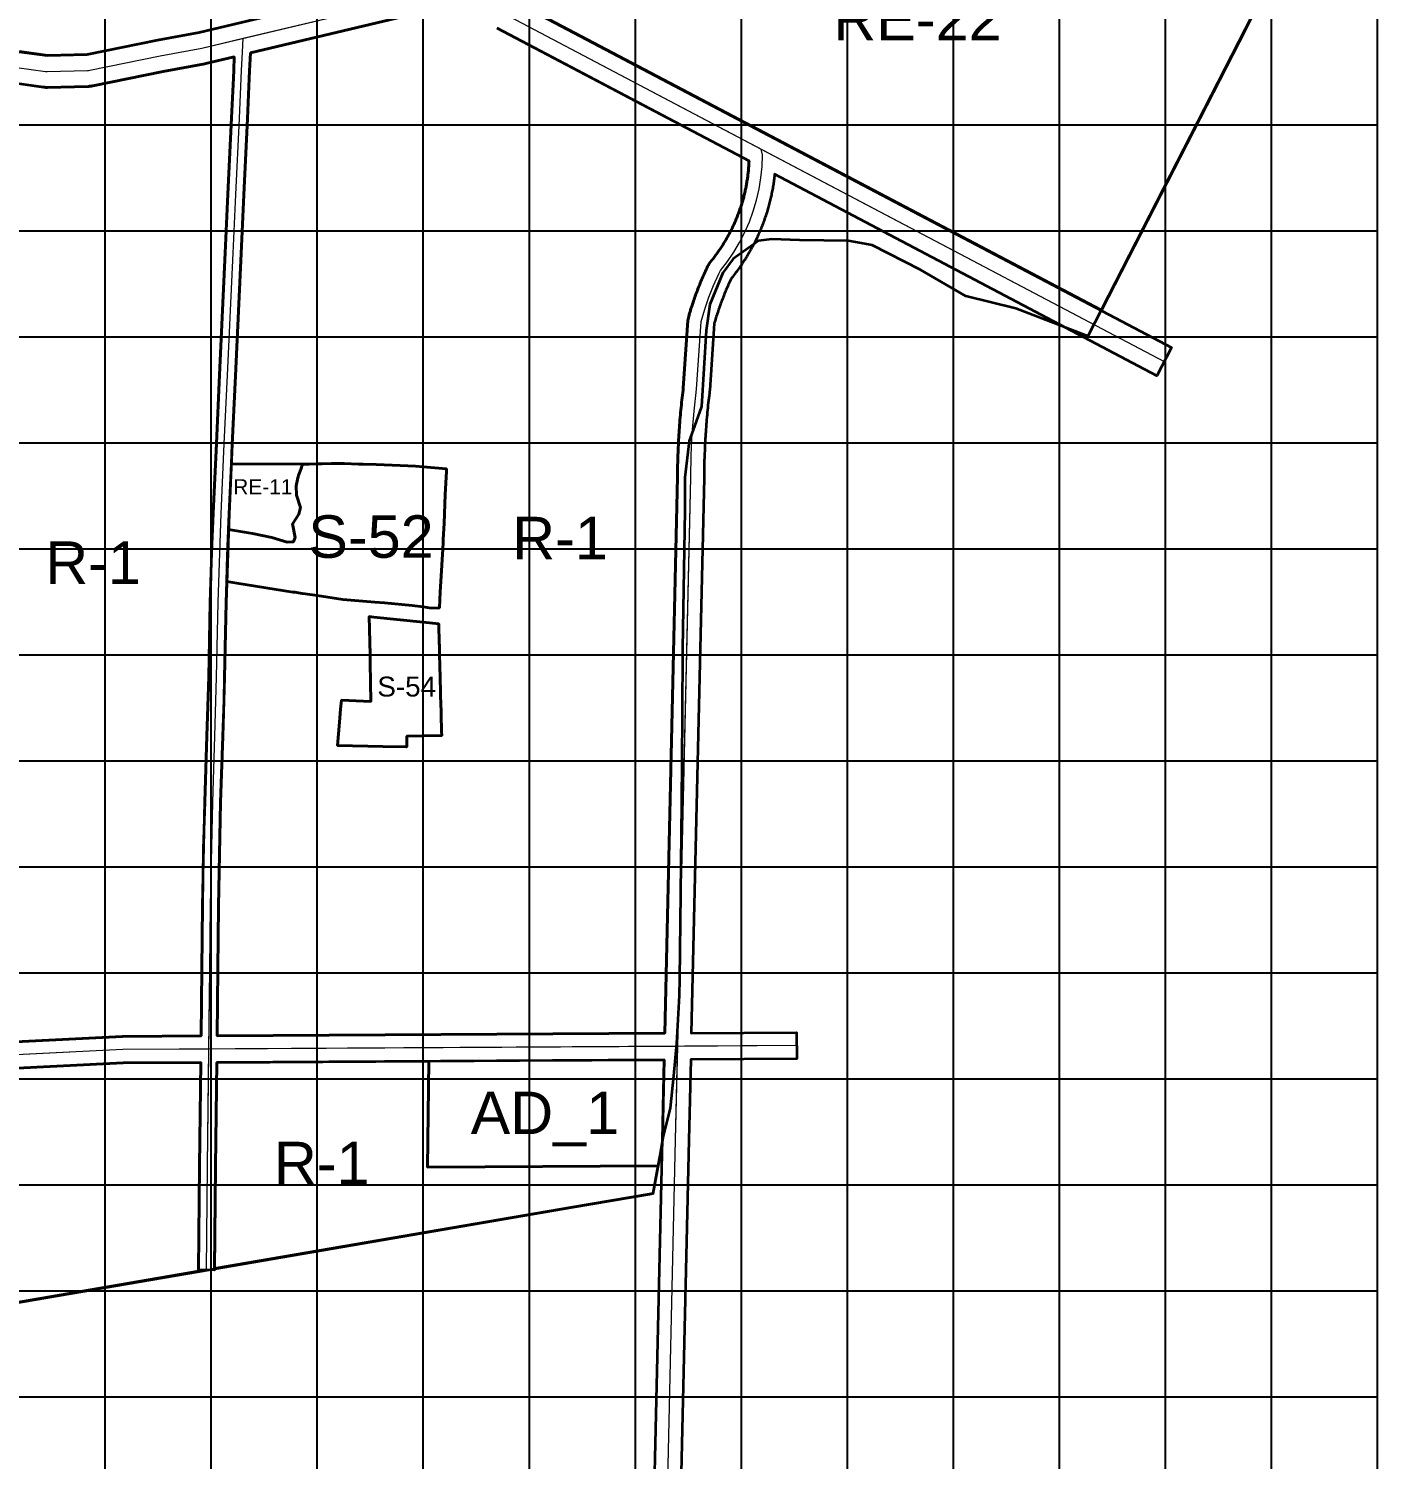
# Model space of a CAD drawing. Header units: millimetres. Extents: x 464536 to 476893, y 870501 to 881610.
# Drawn here: x 471328 to 472600, y 871541 to 872891 of the extents above; entities that cross this region are included whole.
import ezdxf
from ezdxf.enums import TextEntityAlignment as Align

# ---------------------------------------------------------------- set-up
doc = ezdxf.new("R2010")
doc.units = ezdxf.units.MM
for name, color, linetype, lineweight in [('Administration', 16, 'Continuous', 35), ('Center_1', 7, 'Continuous', 5), ('Land Use Code', 7, 'Continuous', 35), ('Proposed Road Net work', 7, 'Continuous', 35), ('Recreational _ Environmental', 84, 'Continuous', 35), ('Residence', 50, 'Continuous', 35), ('Services', 170, 'Continuous', 35), ('Structure Plan Boundries', 7, 'Continuous', 35), ('Water Bodies', 132, 'Continuous', 35)]:
    doc.layers.add(name, color=color, linetype=linetype, lineweight=lineweight)
doc.layers.add('Grid1', color=7, linetype='Continuous')
doc.styles.add('Arial', font='arial.ttf')

msp = doc.modelspace()

# ---------------------------------------------------------------- linework, layer by layer
at = {"layer": 'Administration'}
msp.add_lwpolyline([(471921.3, 871818.1), (471704, 871816.8), (471705.1, 871916.8), (471790.8, 871917.3), (471927.2, 871918.1), (471926.3, 871876.5), (471925.5, 871842.9), (471925.6, 871842.9), (471923, 871827.6)], close=True, dxfattribs=at)
at = {"layer": 'Center_1'}
for points in [[(471316.5, 872854.3), (471343.5, 872850.5), (471345.1, 872850.4), (471383.2, 872851.4), (471384.2, 872851.4), (471385.3, 872851.6), (471451.7, 872865.2), (471491.2, 872872.4), (471696.4, 872921.4), (471702.7, 872922.5), (471709.2, 872922.8), (471715.6, 872922.4), (471721.9, 872921.1), (471775.2, 872905.4), (472398.8, 872576.7)], [(471495.5, 871719.7), (471496.5, 871817.9), (471498.5, 872003.5), (471499.2, 872063.2), (471501.3, 872161.1), (471503.4, 872223.4), (471505, 872279), (471506.4, 872349.7), (471509.2, 872433.3), (471512.2, 872499), (471515.3, 872563.8), (471520.6, 872679), (471523.2, 872734.4), (471526.5, 872806.2), (471528.3, 872844), (471528.6, 872851.2), (471529.4, 872868.7), (471530, 872881.7)], [(471923.9, 871228.2), (471938, 871842.6), (471952.3, 872467.4), (471952.7, 872488.3), (471953.7, 872509.1), (471955.4, 872529.9), (471957.7, 872550.6), (471962, 872614.6), (471965.5, 872626.1), (471969.4, 872637.4), (471973.8, 872648.6), (471978.7, 872659.5), (471980.2, 872662.5), (471986.8, 872671), (471992.9, 872679.9), (471998.4, 872689.1), (472003.3, 872698.7), (472007.6, 872708.6), (472011.3, 872718.7), (472014.3, 872729.1), (472016.7, 872739.6), (472018.5, 872750.2), (472019.5, 872760.9), (472019.9, 872771.7), (472018.7, 872777.1)], [(472052.2, 871931.4), (471416.6, 871927.6), (471070.5, 871910.3)]]:
    msp.add_lwpolyline(points, dxfattribs=at)
for points in [[(471530, 872881.7, 0), (471696.4, 872921.4, 0), (471700.6, 872922.2, 0), (471704.9, 872922.7, 0), (471709.2, 872922.8, 0), (471713.4, 872922.6, 0), (471717.7, 872922, 0), (471721.9, 872921.1, 0), (471775.2, 872905.4, 0), (472018.7, 872777.1, 0)], [(471316.5, 872854.3, 0), (471343.5, 872850.5, 0), (471345.1, 872850.4, 0), (471383.2, 872851.4, 0), (471384.2, 872851.4, 0), (471385.3, 872851.6, 0), (471451.7, 872865.2, 0), (471491.2, 872872.4, 0), (471530, 872881.7, 0)], [(471497.7, 871928, 0), (471498.5, 872003.5, 0), (471499.2, 872063.2, 0), (471501.3, 872161.1, 0), (471503.4, 872223.4, 0), (471505, 872279, 0), (471506.4, 872349.7, 0), (471509.2, 872433.3, 0), (471512.2, 872499, 0), (471515.3, 872563.8, 0), (471520.6, 872679, 0), (471523.2, 872734.4, 0), (471526.5, 872806.2, 0), (471528.3, 872844, 0), (471528.6, 872851.2, 0), (471529.4, 872868.7, 0), (471530, 872881.7, 0)], [(471940, 871930.7, 0), (471952.3, 872467.4, 0), (471952.7, 872488.3, 0), (471953.7, 872509.1, 0), (471955.4, 872529.9, 0), (471957.7, 872550.6, 0), (471962, 872614.6, 0), (471965.5, 872626.1, 0), (471969.4, 872637.4, 0), (471973.8, 872648.6, 0), (471978.7, 872659.5, 0), (471980.2, 872662.5, 0), (471986.8, 872671, 0), (471992.9, 872679.9, 0), (471998.4, 872689.1, 0), (472003.3, 872698.7, 0), (472007.6, 872708.6, 0), (472011.3, 872718.7, 0), (472014.3, 872729.1, 0), (472016.7, 872739.6, 0), (472018.5, 872750.2, 0), (472019.5, 872760.9, 0), (472019.9, 872771.7, 0), (472018.7, 872777.1, 0)], [(472018.7, 872777.1, 0), (472398.8, 872576.7, 0)], [(472052.2, 871931.4, 0), (471940, 871930.7, 0)], [(471497.7, 871928, 0), (471416.6, 871927.6, 0), (471065.4, 871910.1, 0)], [(471495.5, 871719.7, 0), (471496.5, 871817.9, 0), (471497.7, 871928, 0)], [(471940, 871930.7, 0), (471497.7, 871928, 0)], [(471923.9, 871228.2, 0), (471938, 871842.6, 0), (471940, 871930.7, 0)]]:
    msp.add_polyline3d(points, dxfattribs=at)
at = {"layer": 'Grid1'}
for p, q in [((471400, 870600), (471400, 881600)), ((471500, 870600), (471500, 881600)), ((471600, 870600), (471600, 881600)), ((471700, 870600), (471700, 881600)), ((471800, 870600), (471800, 881600)), ((471900, 870600), (471900, 881600)), ((472000, 870600), (472000, 881600)), ((472100, 870600), (472100, 881600)), ((472200, 870600), (472200, 881600)), ((472300, 870600), (472300, 881600)), ((472400, 870600), (472400, 881600)), ((472500, 870600), (472500, 881600)), ((472600, 870600), (472600, 881600)), ((464700, 872800), (472600, 872800)), ((464700, 872700), (472600, 872700)), ((464700, 872600), (472600, 872600)), ((464700, 872500), (472600, 872500)), ((464700, 872400), (472600, 872400)), ((464700, 872300), (472600, 872300)), ((464700, 872200), (472600, 872200)), ((464700, 872100), (472600, 872100)), ((464700, 872000), (472600, 872000)), ((464700, 871900), (472600, 871900)), ((464700, 871800), (472600, 871800)), ((464700, 871700), (472600, 871700)), ((464700, 871600), (472600, 871600))]:
    msp.add_line(p, q, dxfattribs=at)
at = {"layer": 'Proposed Road Net work'}
for points in [[(471318.6, 872869.1, 0), (471345.2, 872865.4, 0), (471382.5, 872866.4, 0), (471448.9, 872879.9, 0), (471488.1, 872887.1, 0), (471692.9, 872936, 0)], [(471318.6, 872869.1, 0), (471345.2, 872865.4, 0), (471382.5, 872866.4, 0), (471448.9, 872879.9, 0), (471488.1, 872887.1, 0), (471692.9, 872936, 0)], [(471782.2, 872918.7, 0), (472405.8, 872590, 0), (472391.8, 872563.4, 0), (472031.4, 872753.4, 0), (472031.3, 872752.8, 0), (472031.2, 872751.5, 0), (472031.1, 872750.3, 0), (472030.9, 872749, 0), (472030.7, 872747.8, 0), (472030.6, 872746.5, 0), (472030.4, 872745.3, 0), (472030.2, 872744, 0), (472030, 872742.8, 0), (472029.8, 872741.6, 0), (472029.6, 872740.3, 0), (472029.4, 872739.1, 0), (472029.1, 872737.8, 0), (472028.9, 872736.6, 0), (472028.6, 872735.4, 0), (472028.4, 872734.1, 0), (472028.1, 872732.9, 0), (472027.8, 872731.7, 0), (472027.6, 872730.5, 0), (472027.3, 872729.2, 0), (472027, 872728, 0), (472026.7, 872726.8, 0), (472026.3, 872725.6, 0), (472026, 872724.4, 0), (472025.7, 872723.1, 0), (472025.3, 872721.9, 0), (472025, 872720.7, 0), (472024.6, 872719.5, 0), (472024.3, 872718.3, 0), (472023.9, 872717.1, 0), (472023.5, 872715.9, 0), (472023.1, 872714.7, 0), (472022.7, 872713.5, 0), (472022.3, 872712.3, 0), (472021.9, 872711.1, 0), (472021.5, 872710, 0), (472021.1, 872708.8, 0), (472020.6, 872707.6, 0), (472020.2, 872706.4, 0), (472019.7, 872705.2, 0), (472019.3, 872704.1, 0), (472018.8, 872702.9, 0), (472018.3, 872701.7, 0), (472017.8, 872700.6, 0), (472017.3, 872699.4, 0), (472016.8, 872698.3, 0), (472016.3, 872697.1, 0), (472015.8, 872696, 0), (472015.3, 872694.8, 0), (472014.8, 872693.7, 0), (472014.2, 872692.6, 0), (472013.7, 872691.4, 0), (472013.1, 872690.3, 0), (472012.6, 872689.2, 0), (472012, 872688.1, 0), (472011.4, 872686.9, 0), (472010.8, 872685.8, 0), (472010.2, 872684.7, 0), (472009.6, 872683.6, 0), (472009, 872682.5, 0), (472008.4, 872681.4, 0), (472007.8, 872680.3, 0), (472007.1, 872679.2, 0), (472006.5, 872678.1, 0), (472005.9, 872677.1, 0), (472005.2, 872676, 0), (472004.5, 872674.9, 0), (472003.9, 872673.8, 0), (472003.2, 872672.8, 0), (472002.5, 872671.7, 0), (472001.8, 872670.7, 0), (472001.1, 872669.6, 0), (472000.4, 872668.6, 0), (471999.7, 872667.5, 0), (471999, 872666.5, 0), (471998.3, 872665.5, 0), (471997.6, 872664.5, 0), (471996.8, 872663.4, 0), (471996.1, 872662.4, 0), (471995.3, 872661.4, 0), (471994.6, 872660.4, 0), (471993.8, 872659.4, 0), (471993, 872658.4, 0), (471992.2, 872657.4, 0), (471991.5, 872656.5, 0), (471990.6, 872655.3, 0), (471990.1, 872654.4, 0), (471989.4, 872652.9, 0), (471988.9, 872651.6, 0), (471988.3, 872650.4, 0), (471987.7, 872649.1, 0), (471987.1, 872647.8, 0), (471986.6, 872646.6, 0), (471986, 872645.3, 0), (471985.5, 872644, 0), (471984.9, 872642.7, 0), (471984.4, 872641.5, 0), (471983.9, 872640.2, 0), (471983.4, 872638.9, 0), (471982.9, 872637.6, 0), (471982.4, 872636.3, 0), (471981.9, 872635, 0), (471981.4, 872633.7, 0), (471980.9, 872632.4, 0), (471980.4, 872631.1, 0), (471979.9, 872629.8, 0), (471979.5, 872628.5, 0), (471979, 872627.2, 0), (471978.6, 872625.9, 0), (471978.1, 872624.5, 0), (471977.7, 872623.2, 0), (471977.2, 872621.9, 0), (471976.8, 872620.6, 0), (471976.4, 872619.3, 0), (471976, 872617.9, 0), (471975.6, 872616.6, 0), (471975.2, 872615.3, 0), (471974.8, 872613.9, 0), (471974.4, 872612.5, 0), (471970.2, 872549.8, 0), (471970.1, 872549.1, 0), (471969.8, 872546.8, 0), (471969.5, 872544.5, 0), (471969.3, 872542.3, 0), (471969, 872540, 0), (471968.8, 872537.8, 0), (471968.5, 872535.5, 0), (471968.3, 872533.2, 0), (471968.1, 872531, 0), (471967.8, 872528.7, 0), (471967.6, 872526.4, 0), (471967.4, 872524.2, 0), (471967.2, 872521.9, 0), (471967, 872519.6, 0), (471966.8, 872517.4, 0), (471966.7, 872515.1, 0), (471966.5, 872512.8, 0), (471966.4, 872510.6, 0), (471966.2, 872508.3, 0), (471966.1, 872506, 0), (471965.9, 872503.7, 0), (471965.8, 872501.5, 0), (471965.7, 872499.2, 0), (471965.6, 872496.9, 0), (471965.5, 872494.7, 0), (471965.4, 872492.4, 0), (471965.3, 872490.1, 0), (471965.2, 872487.8, 0), (471965.1, 872485.6, 0), (471965, 872483.3, 0), (471965, 872481, 0), (471964.9, 872478.7, 0), (471964.9, 872476.5, 0), (471964.9, 872474.2, 0), (471964.8, 872471.9, 0), (471964.8, 872469.6, 0), (471964.8, 872467.2, 0), (471952.8, 871943.3, 0), (472052.1, 871943.9, 0), (472052.3, 871918.9, 0), (471952.2, 871918.3, 0), (471950.5, 871842.3, 0), (471936.4, 871227.9, 0)], [(471782.2, 872918.7, 0), (472405.8, 872590, 0), (472391.8, 872563.4, 0), (472031.4, 872753.4, 0), (472031.3, 872752.8, 0), (472031.2, 872751.5, 0), (472031.1, 872750.3, 0), (472030.9, 872749, 0), (472030.7, 872747.8, 0), (472030.6, 872746.5, 0), (472030.4, 872745.3, 0), (472030.2, 872744, 0), (472030, 872742.8, 0), (472029.8, 872741.6, 0), (472029.6, 872740.3, 0), (472029.4, 872739.1, 0), (472029.1, 872737.8, 0), (472028.9, 872736.6, 0), (472028.6, 872735.4, 0), (472028.4, 872734.1, 0), (472028.1, 872732.9, 0), (472027.8, 872731.7, 0), (472027.6, 872730.5, 0), (472027.3, 872729.2, 0), (472027, 872728, 0), (472026.7, 872726.8, 0), (472026.3, 872725.6, 0), (472026, 872724.4, 0), (472025.7, 872723.1, 0), (472025.3, 872721.9, 0), (472025, 872720.7, 0), (472024.6, 872719.5, 0), (472024.3, 872718.3, 0), (472023.9, 872717.1, 0), (472023.5, 872715.9, 0), (472023.1, 872714.7, 0), (472022.7, 872713.5, 0), (472022.3, 872712.3, 0), (472021.9, 872711.1, 0), (472021.5, 872710, 0), (472021.1, 872708.8, 0), (472020.6, 872707.6, 0), (472020.2, 872706.4, 0), (472019.7, 872705.2, 0), (472019.3, 872704.1, 0), (472018.8, 872702.9, 0), (472018.3, 872701.7, 0), (472017.8, 872700.6, 0), (472017.3, 872699.4, 0), (472016.8, 872698.3, 0), (472016.3, 872697.1, 0), (472015.8, 872696, 0), (472015.3, 872694.8, 0), (472014.8, 872693.7, 0), (472014.2, 872692.6, 0), (472013.7, 872691.4, 0), (472013.1, 872690.3, 0), (472012.6, 872689.2, 0), (472012, 872688.1, 0), (472011.4, 872686.9, 0), (472010.8, 872685.8, 0), (472010.2, 872684.7, 0), (472009.6, 872683.6, 0), (472009, 872682.5, 0), (472008.4, 872681.4, 0), (472007.8, 872680.3, 0), (472007.1, 872679.2, 0), (472006.5, 872678.1, 0), (472005.9, 872677.1, 0), (472005.2, 872676, 0), (472004.5, 872674.9, 0), (472003.9, 872673.8, 0), (472003.2, 872672.8, 0), (472002.5, 872671.7, 0), (472001.8, 872670.7, 0), (472001.1, 872669.6, 0), (472000.4, 872668.6, 0), (471999.7, 872667.5, 0), (471999, 872666.5, 0), (471998.3, 872665.5, 0), (471997.6, 872664.5, 0), (471996.8, 872663.4, 0), (471996.1, 872662.4, 0), (471995.3, 872661.4, 0), (471994.6, 872660.4, 0), (471993.8, 872659.4, 0), (471993, 872658.4, 0), (471992.2, 872657.4, 0), (471991.5, 872656.5, 0), (471990.6, 872655.3, 0), (471990.1, 872654.4, 0), (471989.4, 872652.9, 0), (471988.9, 872651.6, 0), (471988.3, 872650.4, 0), (471987.7, 872649.1, 0), (471987.1, 872647.8, 0), (471986.6, 872646.6, 0), (471986, 872645.3, 0), (471985.5, 872644, 0), (471984.9, 872642.7, 0), (471984.4, 872641.5, 0), (471983.9, 872640.2, 0), (471983.4, 872638.9, 0), (471982.9, 872637.6, 0), (471982.4, 872636.3, 0), (471981.9, 872635, 0), (471981.4, 872633.7, 0), (471980.9, 872632.4, 0), (471980.4, 872631.1, 0), (471979.9, 872629.8, 0), (471979.5, 872628.5, 0), (471979, 872627.2, 0), (471978.6, 872625.9, 0), (471978.1, 872624.5, 0), (471977.7, 872623.2, 0), (471977.2, 872621.9, 0), (471976.8, 872620.6, 0), (471976.4, 872619.3, 0), (471976, 872617.9, 0), (471975.6, 872616.6, 0), (471975.2, 872615.3, 0), (471974.8, 872613.9, 0), (471974.4, 872612.5, 0), (471970.2, 872549.8, 0), (471970.1, 872549.1, 0), (471969.8, 872546.8, 0), (471969.5, 872544.5, 0), (471969.3, 872542.3, 0), (471969, 872540, 0), (471968.8, 872537.8, 0), (471968.5, 872535.5, 0), (471968.3, 872533.2, 0), (471968.1, 872531, 0), (471967.8, 872528.7, 0), (471967.6, 872526.4, 0), (471967.4, 872524.2, 0), (471967.2, 872521.9, 0), (471967, 872519.6, 0), (471966.8, 872517.4, 0), (471966.7, 872515.1, 0), (471966.5, 872512.8, 0), (471966.4, 872510.6, 0), (471966.2, 872508.3, 0), (471966.1, 872506, 0), (471965.9, 872503.7, 0), (471965.8, 872501.5, 0), (471965.7, 872499.2, 0), (471965.6, 872496.9, 0), (471965.5, 872494.7, 0), (471965.4, 872492.4, 0), (471965.3, 872490.1, 0), (471965.2, 872487.8, 0), (471965.1, 872485.6, 0), (471965, 872483.3, 0), (471965, 872481, 0), (471964.9, 872478.7, 0), (471964.9, 872476.5, 0), (471964.9, 872474.2, 0), (471964.8, 872471.9, 0), (471964.8, 872469.6, 0), (471964.8, 872467.2, 0), (471952.8, 871943.3, 0), (472052.1, 871943.9, 0), (472052.3, 871918.9, 0), (471952.2, 871918.3, 0), (471950.5, 871842.3, 0), (471936.4, 871227.9, 0)], [(471699.8, 872906.8, 0), (471536.9, 872868.1, 0), (471536.1, 872850.9, 0), (471535.8, 872843.7, 0), (471534, 872805.9, 0), (471530.7, 872734, 0), (471528.1, 872678.6, 0), (471522.8, 872563.4, 0), (471519.7, 872498.6, 0), (471516.7, 872433, 0), (471513.9, 872349.5, 0), (471512.5, 872278.8, 0), (471510.9, 872223.2, 0), (471508.8, 872160.9, 0), (471506.7, 872063.1, 0), (471506, 872003.4, 0), (471505.4, 871940.6, 0), (471927.8, 871943.1, 0), (471939.8, 872467.6, 0), (471939.8, 872469.8, 0), (471939.8, 872472.2, 0), (471939.9, 872474.5, 0), (471939.9, 872476.9, 0), (471939.9, 872479.2, 0), (471940, 872481.6, 0), (471940.1, 872484, 0), (471940.1, 872486.3, 0), (471940.2, 872488.7, 0), (471940.3, 872491, 0), (471940.4, 872493.4, 0), (471940.5, 872495.8, 0), (471940.6, 872498.1, 0), (471940.7, 872500.5, 0), (471940.8, 872502.8, 0), (471941, 872505.2, 0), (471941.1, 872507.5, 0), (471941.3, 872509.9, 0), (471941.4, 872512.3, 0), (471941.6, 872514.6, 0), (471941.7, 872517, 0), (471941.9, 872519.3, 0), (471942.1, 872521.7, 0), (471942.3, 872524, 0), (471942.5, 872526.4, 0), (471942.7, 872528.7, 0), (471942.9, 872531.1, 0), (471943.2, 872533.4, 0), (471943.4, 872535.8, 0), (471943.7, 872538.1, 0), (471943.9, 872540.5, 0), (471944.2, 872542.8, 0), (471944.4, 872545.2, 0), (471944.7, 872547.5, 0), (471945, 872549.8, 0), (471945.2, 872551.8, 0), (471949.5, 872615.5, 0), (471949.7, 872616.8, 0), (471950, 872618, 0), (471950.4, 872619.4, 0), (471950.8, 872620.9, 0), (471951.2, 872622.3, 0), (471951.6, 872623.8, 0), (471952.1, 872625.3, 0), (471952.5, 872626.7, 0), (471953, 872628.2, 0), (471953.5, 872629.6, 0), (471953.9, 872631, 0), (471954.4, 872632.5, 0), (471954.9, 872633.9, 0), (471955.4, 872635.4, 0), (471955.9, 872636.8, 0), (471956.4, 872638.2, 0), (471956.9, 872639.7, 0), (471957.4, 872641.1, 0), (471958, 872642.5, 0), (471958.5, 872643.9, 0), (471959, 872645.3, 0), (471959.6, 872646.8, 0), (471960.2, 872648.2, 0), (471960.7, 872649.6, 0), (471961.3, 872651, 0), (471961.9, 872652.4, 0), (471962.5, 872653.8, 0), (471963.1, 872655.2, 0), (471963.7, 872656.6, 0), (471964.3, 872658, 0), (471964.9, 872659.3, 0), (471965.5, 872660.7, 0), (471966.1, 872662.1, 0), (471966.8, 872663.5, 0), (471967.4, 872664.9, 0), (471967.8, 872665.6, 0), (471968.1, 872666.3, 0), (471968.5, 872667, 0), (471968.9, 872667.7, 0), (471969.3, 872668.6, 0), (471970.6, 872670.4, 0), (471971.3, 872671.3, 0), (471972, 872672.1, 0), (471972.7, 872673, 0), (471973.3, 872673.8, 0), (471974, 872674.7, 0), (471974.7, 872675.6, 0), (471975.3, 872676.4, 0), (471976, 872677.3, 0), (471976.6, 872678.2, 0), (471977.3, 872679.1, 0), (471977.9, 872679.9, 0), (471978.5, 872680.8, 0), (471979.1, 872681.7, 0), (471979.8, 872682.6, 0), (471980.4, 872683.5, 0), (471981, 872684.4, 0), (471981.6, 872685.3, 0), (471982.1, 872686.3, 0), (471982.7, 872687.2, 0), (471983.3, 872688.1, 0), (471983.9, 872689, 0), (471984.4, 872690, 0), (471985, 872690.9, 0), (471985.6, 872691.8, 0), (471986.1, 872692.8, 0), (471986.6, 872693.7, 0), (471987.2, 872694.7, 0), (471987.7, 872695.6, 0), (471988.2, 872696.6, 0), (471988.7, 872697.5, 0), (471989.2, 872698.5, 0), (471989.7, 872699.5, 0), (471990.2, 872700.4, 0), (471990.7, 872701.4, 0), (471991.2, 872702.4, 0), (471991.7, 872703.4, 0), (471992.1, 872704.3, 0), (471992.6, 872705.3, 0), (471993.1, 872706.3, 0), (471993.5, 872707.3, 0), (471993.9, 872708.3, 0), (471994.4, 872709.3, 0), (471994.8, 872710.3, 0), (471995.2, 872711.3, 0), (471995.6, 872712.3, 0), (471996, 872713.3, 0), (471996.4, 872714.3, 0), (471996.8, 872715.4, 0), (471997.2, 872716.4, 0), (471997.6, 872717.4, 0), (471998, 872718.4, 0), (471998.3, 872719.4, 0), (471998.7, 872720.5, 0), (471999, 872721.5, 0), (471999.4, 872722.5, 0), (471999.7, 872723.6, 0), (472000.1, 872724.6, 0), (472000.4, 872725.6, 0), (472000.7, 872726.7, 0), (472001, 872727.7, 0), (472001.3, 872728.8, 0), (472001.6, 872729.8, 0), (472001.9, 872730.9, 0), (472002.2, 872731.9, 0), (472002.4, 872733, 0), (472002.7, 872734, 0), (472003, 872735.1, 0), (472003.2, 872736.1, 0), (472003.5, 872737.2, 0), (472003.7, 872738.3, 0), (472003.9, 872739.3, 0), (472004.1, 872740.4, 0), (472004.4, 872741.5, 0), (472004.6, 872742.5, 0), (472004.8, 872743.6, 0), (472005, 872744.7, 0), (472005.1, 872745.7, 0), (472005.3, 872746.8, 0), (472005.5, 872747.9, 0), (472005.7, 872749, 0), (472005.8, 872750, 0), (472006, 872751.1, 0), (472006.1, 872752.2, 0), (472006.2, 872753.3, 0), (472006.4, 872754.4, 0), (472006.5, 872755.4, 0), (472006.6, 872756.5, 0), (472006.7, 872757.6, 0), (472006.8, 872758.7, 0), (472006.9, 872759.8, 0), (472007, 872760.9, 0), (472007.1, 872762, 0), (472007.1, 872763, 0), (472007.2, 872764.1, 0), (472007.2, 872765.2, 0), (472007.2, 872766.2, 0), (471769.6, 872891.4, 0)], [(471699.8, 872906.8, 0), (471536.9, 872868.1, 0), (471536.1, 872850.9, 0), (471535.8, 872843.7, 0), (471534, 872805.9, 0), (471530.7, 872734, 0), (471528.1, 872678.6, 0), (471522.8, 872563.4, 0), (471519.7, 872498.6, 0), (471516.7, 872433, 0), (471513.9, 872349.5, 0), (471512.5, 872278.8, 0), (471510.9, 872223.2, 0), (471508.8, 872160.9, 0), (471506.7, 872063.1, 0), (471506, 872003.4, 0), (471505.4, 871940.6, 0), (471927.8, 871943.1, 0), (471939.8, 872467.6, 0), (471939.8, 872469.8, 0), (471939.8, 872472.2, 0), (471939.9, 872474.5, 0), (471939.9, 872476.9, 0), (471939.9, 872479.2, 0), (471940, 872481.6, 0), (471940.1, 872484, 0), (471940.1, 872486.3, 0), (471940.2, 872488.7, 0), (471940.3, 872491, 0), (471940.4, 872493.4, 0), (471940.5, 872495.8, 0), (471940.6, 872498.1, 0), (471940.7, 872500.5, 0), (471940.8, 872502.8, 0), (471941, 872505.2, 0), (471941.1, 872507.5, 0), (471941.3, 872509.9, 0), (471941.4, 872512.3, 0), (471941.6, 872514.6, 0), (471941.7, 872517, 0), (471941.9, 872519.3, 0), (471942.1, 872521.7, 0), (471942.3, 872524, 0), (471942.5, 872526.4, 0), (471942.7, 872528.7, 0), (471942.9, 872531.1, 0), (471943.2, 872533.4, 0), (471943.4, 872535.8, 0), (471943.7, 872538.1, 0), (471943.9, 872540.5, 0), (471944.2, 872542.8, 0), (471944.4, 872545.2, 0), (471944.7, 872547.5, 0), (471945, 872549.8, 0), (471945.2, 872551.8, 0), (471949.5, 872615.5, 0), (471949.7, 872616.8, 0), (471950, 872618, 0), (471950.4, 872619.4, 0), (471950.8, 872620.9, 0), (471951.2, 872622.3, 0), (471951.6, 872623.8, 0), (471952.1, 872625.3, 0), (471952.5, 872626.7, 0), (471953, 872628.2, 0), (471953.5, 872629.6, 0), (471953.9, 872631, 0), (471954.4, 872632.5, 0), (471954.9, 872633.9, 0), (471955.4, 872635.4, 0), (471955.9, 872636.8, 0), (471956.4, 872638.2, 0), (471956.9, 872639.7, 0), (471957.4, 872641.1, 0), (471958, 872642.5, 0), (471958.5, 872643.9, 0), (471959, 872645.3, 0), (471959.6, 872646.8, 0), (471960.2, 872648.2, 0), (471960.7, 872649.6, 0), (471961.3, 872651, 0), (471961.9, 872652.4, 0), (471962.5, 872653.8, 0), (471963.1, 872655.2, 0), (471963.7, 872656.6, 0), (471964.3, 872658, 0), (471964.9, 872659.3, 0), (471965.5, 872660.7, 0), (471966.1, 872662.1, 0), (471966.8, 872663.5, 0), (471967.4, 872664.9, 0), (471967.8, 872665.6, 0), (471968.1, 872666.3, 0), (471968.5, 872667, 0), (471968.9, 872667.7, 0), (471969.3, 872668.6, 0), (471970.6, 872670.4, 0), (471971.3, 872671.3, 0), (471972, 872672.1, 0), (471972.7, 872673, 0), (471973.3, 872673.8, 0), (471974, 872674.7, 0), (471974.7, 872675.6, 0), (471975.3, 872676.4, 0), (471976, 872677.3, 0), (471976.6, 872678.2, 0), (471977.3, 872679.1, 0), (471977.9, 872679.9, 0), (471978.5, 872680.8, 0), (471979.1, 872681.7, 0), (471979.8, 872682.6, 0), (471980.4, 872683.5, 0), (471981, 872684.4, 0), (471981.6, 872685.3, 0), (471982.1, 872686.3, 0), (471982.7, 872687.2, 0), (471983.3, 872688.1, 0), (471983.9, 872689, 0), (471984.4, 872690, 0), (471985, 872690.9, 0), (471985.6, 872691.8, 0), (471986.1, 872692.8, 0), (471986.6, 872693.7, 0), (471987.2, 872694.7, 0), (471987.7, 872695.6, 0), (471988.2, 872696.6, 0), (471988.7, 872697.5, 0), (471989.2, 872698.5, 0), (471989.7, 872699.5, 0), (471990.2, 872700.4, 0), (471990.7, 872701.4, 0), (471991.2, 872702.4, 0), (471991.7, 872703.4, 0), (471992.1, 872704.3, 0), (471992.6, 872705.3, 0), (471993.1, 872706.3, 0), (471993.5, 872707.3, 0), (471993.9, 872708.3, 0), (471994.4, 872709.3, 0), (471994.8, 872710.3, 0), (471995.2, 872711.3, 0), (471995.6, 872712.3, 0), (471996, 872713.3, 0), (471996.4, 872714.3, 0), (471996.8, 872715.4, 0), (471997.2, 872716.4, 0), (471997.6, 872717.4, 0), (471998, 872718.4, 0), (471998.3, 872719.4, 0), (471998.7, 872720.5, 0), (471999, 872721.5, 0), (471999.4, 872722.5, 0), (471999.7, 872723.6, 0), (472000.1, 872724.6, 0), (472000.4, 872725.6, 0), (472000.7, 872726.7, 0), (472001, 872727.7, 0), (472001.3, 872728.8, 0), (472001.6, 872729.8, 0), (472001.9, 872730.9, 0), (472002.2, 872731.9, 0), (472002.4, 872733, 0), (472002.7, 872734, 0), (472003, 872735.1, 0), (472003.2, 872736.1, 0), (472003.5, 872737.2, 0), (472003.7, 872738.3, 0), (472003.9, 872739.3, 0), (472004.1, 872740.4, 0), (472004.4, 872741.5, 0), (472004.6, 872742.5, 0), (472004.8, 872743.6, 0), (472005, 872744.7, 0), (472005.1, 872745.7, 0), (472005.3, 872746.8, 0), (472005.5, 872747.9, 0), (472005.7, 872749, 0), (472005.8, 872750, 0), (472006, 872751.1, 0), (472006.1, 872752.2, 0), (472006.2, 872753.3, 0), (472006.4, 872754.4, 0), (472006.5, 872755.4, 0), (472006.6, 872756.5, 0), (472006.7, 872757.6, 0), (472006.8, 872758.7, 0), (472006.9, 872759.8, 0), (472007, 872760.9, 0), (472007.1, 872762, 0), (472007.1, 872763, 0), (472007.2, 872764.1, 0), (472007.2, 872765.2, 0), (472007.2, 872766.2, 0), (471769.6, 872891.4, 0)], [(471082.5, 871923.4, 0), (471416.2, 871940.1, 0), (471490.4, 871940.5, 0), (471491, 872003.6, 0), (471491.7, 872063.4, 0), (471493.8, 872161.3, 0), (471495.9, 872223.6, 0), (471497.5, 872279.2, 0), (471498.9, 872349.9, 0), (471501.7, 872433.6, 0), (471504.8, 872499.3, 0), (471507.8, 872564.1, 0), (471513.1, 872679.3, 0), (471515.7, 872734.7, 0), (471519, 872806.6, 0), (471520.8, 872844.4, 0), (471521.1, 872851.6, 0), (471521.7, 872864.3, 0), (471494.7, 872857.9, 0), (471494, 872857.7, 0), (471454.6, 872850.4, 0), (471388.2, 872836.9, 0), (471387.6, 872836.8, 0), (471387.1, 872836.7, 0), (471386.6, 872836.6, 0), (471385.9, 872836.5, 0), (471385.2, 872836.5, 0), (471384.6, 872836.4, 0), (471383.8, 872836.4, 0), (471345.4, 872835.4, 0), (471344.7, 872835.4, 0), (471343.8, 872835.4, 0), (471343.1, 872835.5, 0), (471342.5, 872835.5, 0), (471341.7, 872835.6, 0), (471314.4, 872839.4, 0)], [(471082.5, 871923.4, 0), (471416.2, 871940.1, 0), (471490.4, 871940.5, 0), (471491, 872003.6, 0), (471491.7, 872063.4, 0), (471493.8, 872161.3, 0), (471495.9, 872223.6, 0), (471497.5, 872279.2, 0), (471498.9, 872349.9, 0), (471501.7, 872433.6, 0), (471504.8, 872499.3, 0), (471507.8, 872564.1, 0), (471513.1, 872679.3, 0), (471515.7, 872734.7, 0), (471519, 872806.6, 0), (471520.8, 872844.4, 0), (471521.1, 872851.6, 0), (471521.7, 872864.3, 0), (471494.7, 872857.9, 0), (471494, 872857.7, 0), (471454.6, 872850.4, 0), (471388.2, 872836.9, 0), (471387.6, 872836.8, 0), (471387.1, 872836.7, 0), (471386.6, 872836.6, 0), (471385.9, 872836.5, 0), (471385.2, 872836.5, 0), (471384.6, 872836.4, 0), (471383.8, 872836.4, 0), (471345.4, 872835.4, 0), (471344.7, 872835.4, 0), (471343.8, 872835.4, 0), (471343.1, 872835.5, 0), (471342.5, 872835.5, 0), (471341.7, 872835.6, 0), (471314.4, 872839.4, 0)], [(471911.4, 871228.4, 0), (471925.5, 871842.9, 0), (471927.2, 871918.1, 0), (471505.1, 871915.6, 0), (471504, 871817.8, 0), (471503, 871719.7, 0), (471488, 871719.8, 0), (471489, 871818, 0), (471490.1, 871915.5, 0), (471416.9, 871915.1, 0), (471078.8, 871898.2, 0), (471066.4, 871812.5, 0), (471032.4, 871577.7, 0), (471002.7, 871582, 0), (471036.7, 871816.8, 0), (471123.6, 872416.5, 0), (468657.6, 872833.3, 0)], [(471911.4, 871228.4, 0), (471925.5, 871842.9, 0), (471927.2, 871918.1, 0), (471505.1, 871915.6, 0), (471504, 871817.8, 0), (471503, 871719.7, 0), (471488, 871719.8, 0), (471489, 871818, 0), (471490.1, 871915.5, 0), (471416.9, 871915.1, 0), (471078.8, 871898.2, 0), (471066.4, 871812.5, 0), (471032.4, 871577.7, 0), (471002.7, 871582, 0), (471036.7, 871816.8, 0), (471123.6, 872416.5, 0), (468657.6, 872833.3, 0)]]:
    msp.add_polyline3d(points, dxfattribs=at)
at = {"layer": 'Recreational _ Environmental'}
msp.add_lwpolyline([(472488.3, 872915.3), (472475.8, 872890.8), (472339.8, 872625.1), (471782.9, 872918.7)], dxfattribs=at)
msp.add_lwpolyline([(471518.9, 872480.3), (471586.3, 872480.1), (471586.3, 872480.1), (471585.8, 872478.7), (471585.5, 872478.1), (471584.7, 872475.8), (471583.9, 872473.5), (471582.7, 872470.3), (471581.6, 872467.2), (471579.9, 872459.4), (471580.3, 872450.7), (471584.1, 872439.1), (471582.7, 872432.9), (471576.9, 872423.9), (471576.7, 872423.6), (471579.1, 872410.9), (471577.4, 872406.6), (471576.1, 872406.6), (471571.6, 872406.5), (471557.1, 872410.8), (471538.8, 872414.5), (471516.2, 872418.2), (471516.7, 872433)], close=True, dxfattribs=at)
at = {"layer": 'Residence'}
msp.add_lwpolyline([(471054.1, 871611.1), (471034.3, 871591.1), (471066.4, 871812.5), (471078.8, 871898.2), (471416.9, 871915.1), (471490.1, 871915.5), (471489, 871818), (471488, 871719.8, 0.043824), (471488.1, 871718.5), (471077.2, 871648)], format="xyb", close=True, dxfattribs=at)
msp.add_lwpolyline([(471921.3, 871818.1), (471916.4, 871791.8), (471913.5, 871791.4), (471841.1, 871779), (471510.6, 871722.3), (471503, 871721), (471504, 871817.8), (471505.1, 871915.6), (471705.1, 871916.8), (471704, 871816.8)], close=True, dxfattribs=at)
for points in [[(471769.6, 872891.4, 0), (472007.3, 872766.1, 0), (472007.2, 872765.2, 0), (472007.2, 872764.1, 0), (472007.1, 872763, 0), (472007.1, 872762, 0), (472007, 872760.9, 0), (472006.9, 872759.8, 0), (472006.8, 872758.7, 0), (472006.7, 872757.6, 0), (472006.6, 872756.5, 0), (472006.5, 872755.4, 0), (472006.4, 872754.4, 0), (472006.2, 872753.3, 0), (472006.1, 872752.2, 0), (472006, 872751.1, 0), (472005.8, 872750, 0), (472005.7, 872749, 0), (472005.5, 872747.9, 0), (472005.3, 872746.8, 0), (472005.1, 872745.8, 0), (472005, 872744.7, 0), (472004.8, 872743.6, 0), (472004.6, 872742.5, 0), (472004.4, 872741.5, 0), (472004.1, 872740.4, 0), (472003.9, 872739.3, 0), (472003.7, 872738.3, 0), (472003.5, 872737.2, 0), (472003.2, 872736.2, 0), (472003, 872735.1, 0), (472002.7, 872734, 0), (472002.4, 872733, 0), (472002.2, 872731.9, 0), (472001.9, 872730.9, 0), (472001.6, 872729.8, 0), (472001.3, 872728.8, 0), (472001, 872727.7, 0), (472000.7, 872726.7, 0), (472000.4, 872725.6, 0), (472000, 872724.6, 0), (471999.7, 872723.6, 0), (471999.4, 872722.5, 0), (471999, 872721.5, 0), (471998.7, 872720.5, 0), (471998.3, 872719.4, 0), (471998, 872718.4, 0), (471997.6, 872717.4, 0), (471997.2, 872716.4, 0), (471996.8, 872715.4, 0), (471996.4, 872714.3, 0), (471996, 872713.3, 0), (471995.6, 872712.3, 0), (471995.2, 872711.3, 0), (471994.8, 872710.3, 0), (471994.4, 872709.3, 0), (471993.9, 872708.3, 0), (471993.5, 872707.3, 0), (471993.1, 872706.3, 0), (471992.6, 872705.3, 0), (471992.1, 872704.3, 0), (471991.7, 872703.4, 0), (471991.2, 872702.4, 0), (471990.7, 872701.4, 0), (471990.2, 872700.4, 0), (471989.7, 872699.5, 0), (471989.2, 872698.5, 0), (471988.7, 872697.5, 0), (471988.2, 872696.6, 0), (471987.7, 872695.6, 0), (471987.2, 872694.7, 0), (471986.6, 872693.7, 0), (471986.1, 872692.8, 0), (471985.6, 872691.8, 0), (471985, 872690.9, 0), (471984.4, 872690, 0), (471983.9, 872689, 0), (471983.3, 872688.1, 0), (471982.7, 872687.2, 0), (471982.2, 872686.3, 0), (471981.6, 872685.4, 0), (471981, 872684.4, 0), (471980.4, 872683.5, 0), (471979.8, 872682.6, 0), (471979.1, 872681.7, 0), (471978.5, 872680.8, 0), (471977.9, 872679.9, 0), (471977.3, 872679.1, 0), (471976.6, 872678.2, 0), (471976, 872677.3, 0), (471975.3, 872676.4, 0), (471974.7, 872675.6, 0), (471974, 872674.7, 0), (471973.3, 872673.8, 0), (471972.7, 872673, 0), (471972, 872672.1, 0), (471971.3, 872671.3, 0), (471970.6, 872670.4, 0), (471969.4, 872668.7, 0), (471969.2, 872668.4, 0), (471968.9, 872667.7, 0), (471968.5, 872667, 0), (471968.1, 872666.3, 0), (471967.8, 872665.6, 0), (471967.4, 872664.9, 0), (471966.8, 872663.5, 0), (471966.1, 872662.1, 0), (471965.5, 872660.7, 0), (471964.9, 872659.3, 0), (471964.3, 872658, 0), (471963.7, 872656.6, 0), (471963.1, 872655.2, 0), (471962.5, 872653.8, 0), (471961.9, 872652.4, 0), (471961.3, 872651, 0), (471960.7, 872649.6, 0), (471960.2, 872648.2, 0), (471959.6, 872646.8, 0), (471959, 872645.3, 0), (471958.5, 872643.9, 0), (471958, 872642.5, 0), (471957.4, 872641.1, 0), (471956.9, 872639.7, 0), (471956.4, 872638.2, 0), (471955.9, 872636.8, 0), (471955.4, 872635.4, 0), (471954.9, 872633.9, 0), (471954.4, 872632.5, 0), (471953.9, 872631, 0), (471953.5, 872629.6, 0), (471953, 872628.2, 0), (471952.5, 872626.7, 0), (471952.1, 872625.3, 0), (471951.6, 872623.8, 0), (471951.2, 872622.3, 0), (471950.8, 872620.9, 0), (471950.4, 872619.4, 0), (471950, 872618, 0), (471949.7, 872616.8, 0), (471949.5, 872615.5, 0), (471945.2, 872551.8, 0), (471945, 872549.8, 0), (471944.7, 872547.5, 0), (471944.4, 872545.2, 0), (471944.2, 872542.8, 0), (471943.9, 872540.5, 0), (471943.7, 872538.1, 0), (471943.4, 872535.8, 0), (471943.2, 872533.4, 0), (471942.9, 872531.1, 0), (471942.7, 872528.7, 0), (471942.5, 872526.4, 0), (471942.3, 872524, 0), (471942.1, 872521.7, 0), (471941.9, 872519.3, 0), (471941.7, 872517, 0), (471941.6, 872514.6, 0), (471941.4, 872512.3, 0), (471941.3, 872509.9, 0), (471941.1, 872507.5, 0), (471941, 872505.2, 0), (471940.8, 872502.8, 0), (471940.7, 872500.5, 0), (471940.6, 872498.1, 0), (471940.5, 872495.8, 0), (471940.4, 872493.4, 0), (471940.3, 872491, 0), (471940.2, 872488.7, 0), (471940.1, 872486.3, 0), (471940.1, 872484, 0), (471940, 872481.6, 0), (471939.9, 872479.2, 0), (471939.9, 872476.9, 0), (471939.9, 872474.5, 0), (471939.8, 872472.2, 0), (471939.8, 872469.8, 0), (471939.8, 872467.6, 0), (471927.8, 871943.1, 0), (471505.4, 871940.6, 0), (471506, 872003.4, 0), (471506.7, 872063.1, 0), (471508.8, 872160.9, 0), (471510.9, 872223.2, 0), (471512.1, 872257.2, 0), (471512.5, 872278.8, 0), (471513.9, 872349.5, 0), (471514.5, 872369.1, 0), (471524.1, 872367.6, 0), (471569.1, 872360.5, 0), (471577, 872359.3, 0), (471578.8, 872359.1, 0), (471585.8, 872358, 0), (471588.6, 872357.6, 0), (471600, 872355.9, 0), (471624.1, 872352.4, 0), (471654.4, 872349.8, 0), (471663.3, 872349, 0), (471689.5, 872346.7, 0), (471700, 872345.2, 0), (471705.5, 872344.4, 0), (471713.1, 872344.1, 0), (471715.1, 872344.4, 0), (471715.9, 872359.5, 0), (471716.5, 872369.3, 0), (471718.3, 872400, 0), (471718.6, 872405.7, 0), (471718.7, 872407.5, 0), (471718.8, 872409.3, 0), (471719.5, 872423.9, 0), (471720.7, 872451.4, 0), (471721.7, 872472.9, 0), (471721.8, 872475.6, 0), (471700, 872477.5, 0), (471692.6, 872478.1, 0), (471678, 872478.8, 0), (471655.6, 872479.7, 0), (471643.2, 872480, 0), (471638.7, 872480.1, 0), (471625.4, 872480.6, 0), (471622.9, 872480.7, 0), (471613.5, 872480.6, 0), (471604.5, 872480.4, 0), (471600, 872480.3, 0), (471592.4, 872480.1, 0), (471586.3, 872480.1, 0), (471518.9, 872480.3, 0), (471519.7, 872498.6, 0), (471522.8, 872563.4, 0), (471528.1, 872678.6, 0), (471530.7, 872734, 0), (471534, 872805.9, 0), (471535.8, 872843.7, 0), (471536.1, 872850.9, 0), (471536.9, 872867.9, 0), (471699.8, 872906.8, 0)], [(471315.5, 872839.4, 0), (471341.6, 872835.6, 0), (471341.9, 872835.6, 0), (471342.5, 872835.5, 0), (471343.1, 872835.5, 0), (471343.8, 872835.4, 0), (471344.5, 872835.4, 0), (471345, 872835.4, 0), (471345.4, 872835.4, 0), (471383.6, 872836.4, 0), (471384, 872836.4, 0), (471384.6, 872836.4, 0), (471385.2, 872836.5, 0), (471385.9, 872836.5, 0), (471386.6, 872836.6, 0), (471387.1, 872836.7, 0), (471387.5, 872836.8, 0), (471387.8, 872836.8, 0), (471388.2, 872836.9, 0), (471454.6, 872850.4, 0), (471494, 872857.7, 0), (471494.7, 872857.9, 0), (471521.7, 872864.3, 0), (471521.1, 872851.6, 0), (471520.8, 872844.4, 0), (471519, 872806.6, 0), (471515.7, 872734.7, 0), (471513.1, 872679.3, 0), (471507.8, 872564.1, 0), (471504.8, 872499.3, 0), (471501.7, 872433.6, 0), (471499.7, 872389.8, 0), (471499.7, 872389.6, 0), (471498.9, 872349.9, 0), (471497.5, 872279.2, 0), (471495.9, 872223.6, 0), (471493.8, 872161.3, 0), (471492.3, 872116.9, 0), (471492.2, 872116.7, 0), (471491.7, 872063.4, 0), (471491, 872003.6, 0), (471490.4, 871940.5, 0), (471416.5, 871940.1, 0), (471416, 871940, 0), (471082.5, 871923.4, 0)]]:
    msp.add_polyline3d(points, dxfattribs=at)
msp.add_polyline3d([(471649.9, 872292.6, 0), (471650.6, 872256, 0), (471622.7, 872257.3, 0), (471622, 872248.9, 0), (471620.9, 872236.7, 0), (471619, 872214.6, 0), (471661.8, 872213.7, 0), (471683.9, 872213.2, 0), (471684.5, 872213.2, 0), (471684.3, 872223.4, 0), (471700, 872223.6, 0), (471717.3, 872223.9, 0), (471717.2, 872227.6, 0), (471716.8, 872243.7, 0), (471716.7, 872246.6, 0), (471716.3, 872261.4, 0), (471715.8, 872282.4, 0), (471715.7, 872285.9, 0), (471715.6, 872288.9, 0), (471715.6, 872289.9, 0), (471715.3, 872300, 0), (471715.3, 872302, 0), (471715.1, 872309.5, 0), (471715, 872310.3, 0), (471714.5, 872329.3, 0), (471700, 872330.8, 0), (471653.3, 872335.7, 0), (471649, 872336.1, 0), (471649.2, 872324.2, 0), (471649.7, 872300, 0), (471649.8, 872293.5, 0)], close=True, dxfattribs=at)
at = {"layer": 'Services'}
for points in [[(471514.5, 872369.1), (471515.4, 872394.2), (471515.6, 872400), (471515.7, 872402.4), (471516.2, 872417.7), (471516.2, 872418.2), (471538.8, 872414.5), (471557.1, 872410.8), (471571.6, 872406.5), (471576.1, 872406.6), (471577.4, 872406.6), (471579.1, 872410.9), (471576.7, 872423.6), (471576.9, 872423.9), (471582.7, 872432.9), (471584.1, 872439.1), (471580.3, 872450.7), (471579.9, 872459.4), (471581.6, 872467.2), (471582.7, 872470.3), (471583.9, 872473.5), (471584.7, 872475.8), (471585.5, 872478.1), (471585.8, 872478.7), (471586.3, 872480.1), (471591.1, 872480.1), (471591.8, 872480.1), (471592.4, 872480.1), (471600, 872480.3), (471604.5, 872480.4), (471613.5, 872480.6), (471622.9, 872480.7), (471625.4, 872480.6), (471638.7, 872480.1), (471643.2, 872480), (471655.6, 872479.7), (471678, 872478.8), (471692.6, 872478.1), (471700, 872477.5), (471721.8, 872475.6), (471721.7, 872472.9), (471720.7, 872451.4), (471719.5, 872423.9), (471718.8, 872409.3), (471718.7, 872407.5), (471718.6, 872405.7), (471718.3, 872400), (471716.5, 872369.3), (471715.9, 872359.5), (471715.1, 872344.4), (471713.1, 872344.1), (471705.5, 872344.4), (471700, 872345.2), (471689.5, 872346.7), (471663.3, 872349), (471654.4, 872349.8), (471624.1, 872352.4), (471600, 872355.9), (471588.6, 872357.6), (471585.8, 872358), (471578.8, 872359.1), (471577, 872359.3), (471569.1, 872360.5), (471524.1, 872367.6)], [(471716.3, 872261.4), (471716.7, 872246.6), (471716.8, 872243.7), (471717.2, 872227.6), (471717.3, 872223.9), (471700, 872223.6), (471684.3, 872223.4), (471684.5, 872213.2), (471683.9, 872213.2), (471661.8, 872213.7), (471619, 872214.6), (471620.9, 872236.7), (471622, 872248.9), (471622.7, 872257.3), (471650.6, 872256), (471649.9, 872292.6), (471649.8, 872293.5), (471649.7, 872300), (471649.2, 872324.2), (471649, 872336.1), (471653.3, 872335.7), (471700, 872330.8), (471714.5, 872329.3), (471715, 872310.3), (471715.1, 872309.5), (471715.3, 872302), (471715.3, 872300), (471715.6, 872289.9), (471715.6, 872288.9), (471715.7, 872285.9), (471715.8, 872282.4)]]:
    msp.add_lwpolyline(points, close=True, dxfattribs=at)
at = {"layer": 'Structure Plan Boundries'}
msp.add_lwpolyline([(472533.3, 873004.1), (472333.5, 872613.6), (472326.9, 872600.7), (472258.9, 872626.7), (472211.8, 872638.3), (472169, 872663.2), (472123.4, 872686.5), (472100.7, 872690.5), (472055, 872691.3), (472028.8, 872692.3), (472016.2, 872690.7), (471992.3, 872673.7), (471982.5, 872660.5), (471970.4, 872630.6), (471966.8, 872606), (471962.4, 872534.5), (471955.7, 872515.9), (471950.7, 872502), (471946.7, 872467.4), (471946.8, 872436.1), (471944.5, 872306.2), (471944.3, 872242.5), (471943.7, 872159.5), (471942.5, 872075), (471941.5, 871994.4), (471941.4, 871978.6), (471938.7, 871933.5), (471936.1, 871902.8), (471932.8, 871872.3), (471926.2, 871846.1), (471923, 871827.2), (471916.4, 871791.5), (471913.5, 871791), (471841.1, 871778.6), (471510.6, 871721.9), (471077.2, 871647.6)], dxfattribs=at)
msp.add_lwpolyline([(472533.3, 873004.1), (472333.5, 872613.6), (472326.9, 872600.7), (472258.9, 872626.7), (472211.8, 872638.3), (472169, 872663.2), (472123.4, 872686.5), (472100.7, 872690.5), (472055, 872691.3), (472028.8, 872692.3), (472016.2, 872690.7), (471992.3, 872673.7), (471982.5, 872660.5), (471970.4, 872630.6), (471966.8, 872606), (471962.4, 872534.5), (471955.7, 872515.9), (471950.7, 872502), (471946.7, 872467.4), (471946.8, 872436.1), (471944.5, 872306.2), (471944.3, 872242.5), (471943.7, 872159.5), (471942.5, 872075), (471941.5, 871994.4), (471941.4, 871978.6), (471938.7, 871933.5), (471936.1, 871902.8), (471932.8, 871872.3), (471926.2, 871846.1), (471923, 871827.2), (471916.4, 871791.5), (471913.5, 871791), (471841.1, 871778.6), (471510.6, 871721.9), (471077.2, 871647.6)], dxfattribs=at)
at = {"layer": 'Water Bodies'}
msp.add_lwpolyline([(471590.8, 872911.5), (471488.8, 872887.1), (471449.5, 872879.9), (471383.2, 872866.4), (471345.8, 872865.4), (471319.2, 872869.2)], dxfattribs=at)

# ---------------------------------------------------------------- texts
at = {"layer": 'Land Use Code', "color": 7, "true_color": 0xffffff, "style": 'Arial'}
for s, height, p in [('RE-22', 40.08, (472166.1, 872867.7)), ('RE-11', 14.14, (471548.6, 872447.4)), ('S-52', 40.08, (471650.6, 872379.6)), ('R-1', 40.08, (471829, 872378.2)), ('R-1', 40.08, (471388.5, 872355)), ('S-54', 18.78, (471684.3, 872255.1)), ('AD_1', 40.08, (471814.7, 871835.9)), ('R-1', 40.08, (471604.2, 871788.6))]:
    msp.add_text(s, height=height, dxfattribs=at).set_placement(p, align=Align.BOTTOM_CENTER)

doc.saveas('drawing.dxf')
